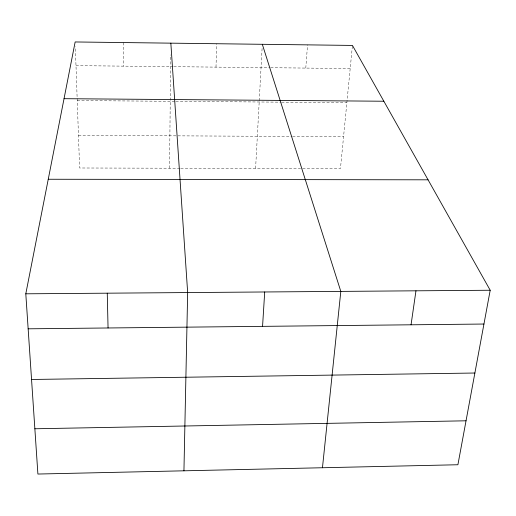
<?xml version="1.0" encoding="UTF-8"?>
<svg xmlns="http://www.w3.org/2000/svg" width="516" height="516" viewBox="0 0 516 516"><rect width="100%" height="100%" fill="white"/><g stroke="black" fill="none" stroke-linecap="round" stroke-linejoin="round"><path stroke-width="0.39" stroke-dasharray="2.58 1.94" d="M169.545 168.203L170.719 54.902M215.991 67.125L216.746 43.731M255.594 168.41L262.141 47.517M305.782 68.08L307.542 44.866M352.363 46.227L340.45 168.616L301.357 168.519M179.942 168.229L79.619 167.99L75.323 46.692M180.742 168.229L300.557 168.519M78.464 135.353L291.785 136.424M292.585 136.424L343.553 136.682M77.232 100.575L175.021 101.336M175.814 101.342L280.788 102.162M281.588 102.168L346.868 102.678M75.994 65.635L172.983 66.667M173.782 66.674L269.836 67.699M270.636 67.706L350.19 68.551M123.182 42.557L123.479 66.145"/><path stroke-width="0.77" d="M183.941 470.811L187.663 292.566L170.841 43.157M262.56 326.357L264.714 291.972M322.461 467.748L340.812 291.392L262.315 44.299M411.046 324.803L415.967 290.811M490.2 290.244L457.905 464.748L37.9 474.043L25.8 293.81L75.155 41.957L352.441 45.427L490.2 290.244L25.8 293.81M34.862 428.77L466.038 420.798M31.553 379.473L474.881 373.023M28.148 328.815L483.943 324.035M48.246 179.252L428.067 179.82M64.036 98.691L383.84 101.233M107.264 293.185L108.057 327.976"/></g></svg>
